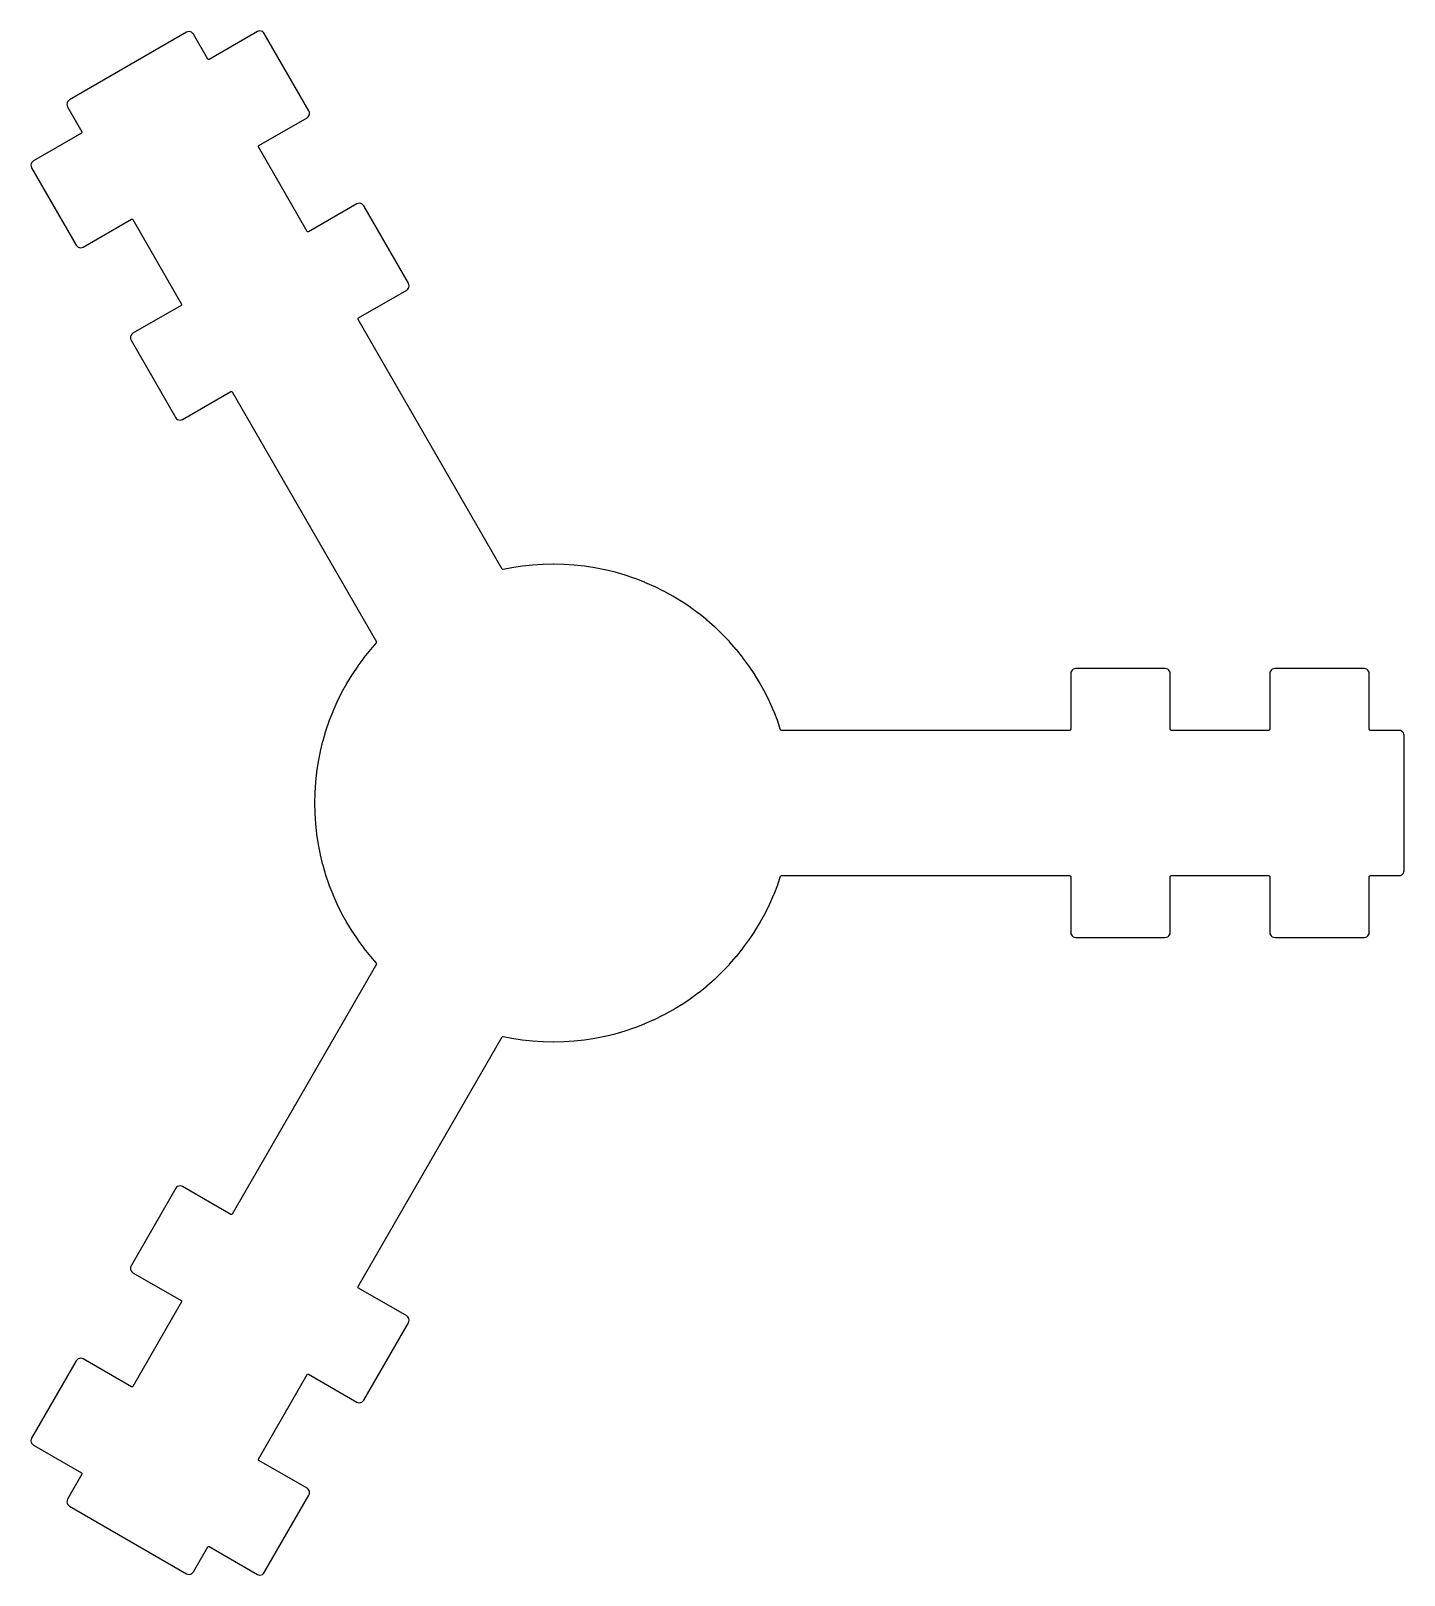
# Model space of a CAD drawing. Header units: millimetres. Extents: x -53 to 86, y -78 to 78.
import ezdxf

# ---------------------------------------------------------------- set-up
doc = ezdxf.new("R2010")
doc.units = ezdxf.units.MM
doc.layers.add('CUT_DESIGN_ONLY', color=1, linetype='Continuous')

msp = doc.modelspace()

# ---------------------------------------------------------------- linework, layer by layer
at = {"layer": 'CUT_DESIGN_ONLY'}
msp.add_lwpolyline([(-47.408588, -67.314083), (-47.371985, -67.350686), (-47.358588, -67.400686), (-47.371985, -67.450686), (-48.821985, -69.962159), (-48.871936, -70.08275), (-48.888973, -70.212159), (-48.871936, -70.341569), (-48.821985, -70.462159), (-48.742526, -70.565713), (-48.638973, -70.645172), (-36.861027, -77.445172), (-36.740437, -77.495122), (-36.611027, -77.512159), (-36.481618, -77.495122), (-36.361027, -77.445172), (-36.257474, -77.365713), (-36.178015, -77.262159), (-34.728015, -74.750686), (-34.691412, -74.714083), (-34.641412, -74.700686), (-34.591412, -74.714083), (-29.74167, -77.514083), (-29.621079, -77.564033), (-29.49167, -77.58107), (-29.36226, -77.564033), (-29.24167, -77.514083), (-29.138116, -77.434624), (-29.058657, -77.33107), (-24.558657, -69.536842), (-24.508707, -69.416251), (-24.49167, -69.286842), (-24.508707, -69.157432), (-24.558657, -69.036842), (-24.638116, -68.933288), (-24.74167, -68.853829), (-29.591412, -66.053829), (-29.628015, -66.017227), (-29.641412, -65.967227), (-29.628015, -65.917227), (-24.728015, -57.430178), (-24.691412, -57.393575), (-24.641412, -57.380178), (-24.591412, -57.393575), (-19.74167, -60.193575), (-19.621079, -60.243525), (-19.49167, -60.260562), (-19.36226, -60.243525), (-19.24167, -60.193575), (-19.138116, -60.114116), (-19.058657, -60.010562), (-14.558657, -52.216334), (-14.508707, -52.095743), (-14.49167, -51.966334), (-14.508707, -51.836924), (-14.558657, -51.716334), (-14.638116, -51.61278), (-14.74167, -51.533321), (-19.591412, -48.733321), (-19.628015, -48.696718), (-19.641412, -48.646718), (-19.628015, -48.596718), (-5.14435, -23.510275), (-5.099018, -23.469189), (-5.038238, -23.462197), (-4.178257, -23.633258), (-4.167536, -23.635269), (-4.156773, -23.637046), (-3.143412, -23.793017), (-3.132613, -23.794559), (-3.121783, -23.795864), (-2.102583, -23.907485), (-2.091727, -23.908554), (-2.080851, -23.909386), (-1.057752, -23.976444), (-1.04686, -23.977038), (-1.035958, -23.977395), (-0.010907, -23.999762), (0, -23.999881), (0.010907, -23.999762), (1.035958, -23.977395), (1.04686, -23.977038), (1.057752, -23.976444), (2.080851, -23.909386), (2.091727, -23.908554), (2.102583, -23.907485), (3.121783, -23.795864), (3.132613, -23.794559), (3.143412, -23.793017), (4.156773, -23.637046), (4.167536, -23.635269), (4.178257, -23.633258), (5.18385, -23.433233), (5.194525, -23.430988), (5.205148, -23.428511), (6.20106, -23.184813), (6.211626, -23.182105), (6.222131, -23.179167), (7.206465, -22.89226), (7.216903, -22.889093), (7.22727, -22.8857), (8.198152, -22.55613), (8.208443, -22.552511), (8.218652, -22.548669), (9.174234, -22.177063), (9.184357, -22.172999), (9.194388, -22.168715), (10.132852, -21.755781), (10.142788, -21.751279), (10.152623, -21.746562), (11.072182, -21.293085), (11.081912, -21.288154), (11.091532, -21.283012), (11.990435, -20.789857), (11.99994, -20.784507), (12.009327, -20.77895), (12.885863, -20.247055), (12.895127, -20.241294), (12.904262, -20.235333), (13.756763, -19.66571), (13.765766, -19.659552), (13.774633, -19.653198), (14.601476, -19.046931), (14.610202, -19.040386), (14.618783, -19.033651), (15.418394, -18.391895), (15.426826, -18.384975), (15.435105, -18.377873), (16.205962, -17.70185), (16.214085, -17.694568), (16.222046, -17.687112), (16.962682, -16.978107), (16.970479, -16.970479), (16.978107, -16.962682), (17.687112, -16.222046), (17.694568, -16.214085), (17.70185, -16.205962), (18.377873, -15.435105), (18.384975, -15.426826), (18.391895, -15.418394), (19.033651, -14.618783), (19.040386, -14.610202), (19.046931, -14.601476), (19.653198, -13.774633), (19.659552, -13.765766), (19.66571, -13.756763), (20.235333, -12.904262), (20.241294, -12.895127), (20.247055, -12.885863), (20.77895, -12.009327), (20.784507, -11.99994), (20.789857, -11.990435), (21.283012, -11.091532), (21.288154, -11.081912), (21.293085, -11.072182), (21.746562, -10.152623), (21.751279, -10.142788), (21.755781, -10.132852), (22.168715, -9.194388), (22.172999, -9.184357), (22.177063, -9.174234), (22.548669, -8.218652), (22.552511, -8.208443), (22.55613, -8.198152), (22.837977, -7.367856), (22.874423, -7.318715), (22.93267, -7.3), (51.9, -7.3), (51.95, -7.313397), (51.986603, -7.35), (52, -7.4), (52, -13), (52.017037, -13.12941), (52.066987, -13.25), (52.146447, -13.353553), (52.25, -13.433013), (52.37059, -13.482963), (52.5, -13.5), (61.5, -13.5), (61.62941, -13.482963), (61.75, -13.433013), (61.853553, -13.353553), (61.933013, -13.25), (61.982963, -13.12941), (62, -13), (62, -7.4), (62.013397, -7.35), (62.05, -7.313397), (62.1, -7.3), (71.9, -7.3), (71.95, -7.313397), (71.986603, -7.35), (72, -7.4), (72, -13), (72.017037, -13.12941), (72.066987, -13.25), (72.146447, -13.353553), (72.25, -13.433013), (72.37059, -13.482963), (72.5, -13.5), (81.5, -13.5), (81.62941, -13.482963), (81.75, -13.433013), (81.853553, -13.353553), (81.933013, -13.25), (81.982963, -13.12941), (82, -13), (82, -7.4), (82.013397, -7.35), (82.05, -7.313397), (82.1, -7.3), (85, -7.3), (85.12941, -7.282963), (85.25, -7.233013), (85.353553, -7.153553), (85.433013, -7.05), (85.482963, -6.92941), (85.5, -6.8), (85.5, 6.8), (85.482963, 6.92941), (85.433013, 7.05), (85.353553, 7.153553), (85.25, 7.233013), (85.12941, 7.282963), (85, 7.3), (82.1, 7.3), (82.05, 7.313397), (82.013397, 7.35), (82, 7.4), (82, 13), (81.982963, 13.12941), (81.933013, 13.25), (81.853553, 13.353553), (81.75, 13.433013), (81.62941, 13.482963), (81.5, 13.5), (72.5, 13.5), (72.37059, 13.482963), (72.25, 13.433013), (72.146447, 13.353553), (72.066987, 13.25), (72.017037, 13.12941), (72, 13), (72, 7.4), (71.986603, 7.35), (71.95, 7.313397), (71.9, 7.3), (62.1, 7.3), (62.05, 7.313397), (62.013397, 7.35), (62, 7.4), (62, 13), (61.982963, 13.12941), (61.933013, 13.25), (61.853553, 13.353553), (61.75, 13.433013), (61.62941, 13.482963), (61.5, 13.5), (52.5, 13.5), (52.37059, 13.482963), (52.25, 13.433013), (52.146447, 13.353553), (52.066987, 13.25), (52.017037, 13.12941), (52, 13), (52, 7.4), (51.986603, 7.35), (51.95, 7.313397), (51.9, 7.3), (22.93267, 7.3), (22.874423, 7.318715), (22.837977, 7.367856), (22.55613, 8.198152), (22.552511, 8.208443), (22.548669, 8.218652), (22.177063, 9.174234), (22.172999, 9.184357), (22.168715, 9.194388), (21.755781, 10.132852), (21.751279, 10.142788), (21.746562, 10.152623), (21.293085, 11.072182), (21.288154, 11.081912), (21.283012, 11.091532), (20.789857, 11.990435), (20.784507, 11.99994), (20.77895, 12.009327), (20.247055, 12.885863), (20.241294, 12.895127), (20.235333, 12.904262), (19.66571, 13.756763), (19.659552, 13.765766), (19.653198, 13.774633), (19.046931, 14.601476), (19.040386, 14.610202), (19.033651, 14.618783), (18.391895, 15.418394), (18.384975, 15.426826), (18.377873, 15.435105), (17.70185, 16.205962), (17.694568, 16.214085), (17.687112, 16.222046), (16.978107, 16.962682), (16.970479, 16.970479), (16.962682, 16.978107), (16.222046, 17.687112), (16.214085, 17.694568), (16.205962, 17.70185), (15.435105, 18.377873), (15.426826, 18.384975), (15.418394, 18.391895), (14.618783, 19.033651), (14.610202, 19.040386), (14.601476, 19.046931), (13.774633, 19.653198), (13.765766, 19.659552), (13.756763, 19.66571), (12.904262, 20.235333), (12.895127, 20.241294), (12.885863, 20.247055), (12.009327, 20.77895), (11.99994, 20.784507), (11.990435, 20.789857), (11.091532, 21.283012), (11.081912, 21.288154), (11.072182, 21.293085), (10.152623, 21.746562), (10.142788, 21.751279), (10.132852, 21.755781), (9.194388, 22.168715), (9.184357, 22.172999), (9.174234, 22.177063), (8.218652, 22.548669), (8.208443, 22.552511), (8.198152, 22.55613), (7.22727, 22.8857), (7.216903, 22.889093), (7.206465, 22.89226), (6.222131, 23.179167), (6.211626, 23.182105), (6.20106, 23.184813), (5.205148, 23.428511), (5.194525, 23.430988), (5.18385, 23.433233), (4.178257, 23.633258), (4.167536, 23.635269), (4.156773, 23.637046), (3.143412, 23.793017), (3.132613, 23.794559), (3.121783, 23.795864), (2.102583, 23.907485), (2.091727, 23.908554), (2.080851, 23.909386), (1.057752, 23.976444), (1.04686, 23.977038), (1.035958, 23.977395), (0.010907, 23.999762), (0, 23.999881), (-0.010907, 23.999762), (-1.035958, 23.977395), (-1.04686, 23.977038), (-1.057752, 23.976444), (-2.080851, 23.909386), (-2.091727, 23.908554), (-2.102583, 23.907485), (-3.121783, 23.795864), (-3.132613, 23.794559), (-3.143412, 23.793017), (-4.156773, 23.637046), (-4.167536, 23.635269), (-4.178257, 23.633258), (-5.038238, 23.462197), (-5.099018, 23.469189), (-5.14435, 23.510275), (-19.628015, 48.596718), (-19.641412, 48.646718), (-19.628015, 48.696718), (-19.591412, 48.733321), (-14.74167, 51.533321), (-14.638116, 51.61278), (-14.558657, 51.716334), (-14.508707, 51.836924), (-14.49167, 51.966334), (-14.508707, 52.095743), (-14.558657, 52.216334), (-19.058657, 60.010562), (-19.138116, 60.114116), (-19.24167, 60.193575), (-19.36226, 60.243525), (-19.49167, 60.260562), (-19.621079, 60.243525), (-19.74167, 60.193575), (-24.591412, 57.393575), (-24.641412, 57.380178), (-24.691412, 57.393575), (-24.728015, 57.430178), (-29.628015, 65.917227), (-29.641412, 65.967227), (-29.628015, 66.017227), (-29.591412, 66.053829), (-24.74167, 68.853829), (-24.638116, 68.933288), (-24.558657, 69.036842), (-24.508707, 69.157432), (-24.49167, 69.286842), (-24.508707, 69.416251), (-24.558657, 69.536842), (-29.058657, 77.33107), (-29.138116, 77.434624), (-29.24167, 77.514083), (-29.36226, 77.564033), (-29.49167, 77.58107), (-29.621079, 77.564033), (-29.74167, 77.514083), (-34.591412, 74.714083), (-34.641412, 74.700686), (-34.691412, 74.714083), (-34.728015, 74.750686), (-36.178015, 77.262159), (-36.257474, 77.365713), (-36.361027, 77.445172), (-36.481618, 77.495122), (-36.611027, 77.512159), (-36.740437, 77.495122), (-36.861027, 77.445172), (-48.638973, 70.645172), (-48.742526, 70.565713), (-48.821985, 70.462159), (-48.871936, 70.341569), (-48.888973, 70.212159), (-48.871936, 70.08275), (-48.821985, 69.962159), (-47.371985, 67.450686), (-47.358588, 67.400686), (-47.371985, 67.350686), (-47.408588, 67.314083), (-52.25833, 64.514083), (-52.361884, 64.434624), (-52.441343, 64.33107), (-52.491293, 64.21048), (-52.50833, 64.08107), (-52.491293, 63.951661), (-52.441343, 63.83107), (-47.941343, 56.036842), (-47.861884, 55.933288), (-47.75833, 55.853829), (-47.63774, 55.803879), (-47.50833, 55.786842), (-47.378921, 55.803879), (-47.25833, 55.853829), (-42.408588, 58.653829), (-42.358588, 58.667227), (-42.308588, 58.653829), (-42.271985, 58.617227), (-37.371985, 50.130178), (-37.358588, 50.080178), (-37.371985, 50.030178), (-37.408588, 49.993575), (-42.25833, 47.193575), (-42.361884, 47.114116), (-42.441343, 47.010562), (-42.491293, 46.889972), (-42.50833, 46.760562), (-42.491293, 46.631153), (-42.441343, 46.510562), (-37.941343, 38.716334), (-37.861884, 38.61278), (-37.75833, 38.533321), (-37.63774, 38.483371), (-37.50833, 38.466334), (-37.378921, 38.483371), (-37.25833, 38.533321), (-32.408588, 41.333321), (-32.358588, 41.346718), (-32.308588, 41.333321), (-32.271985, 41.296718), (-17.788321, 16.210275), (-17.775405, 16.150473), (-17.799739, 16.094341), (-18.377873, 15.435105), (-18.384975, 15.426826), (-18.391895, 15.418394), (-19.033651, 14.618783), (-19.040386, 14.610202), (-19.046931, 14.601476), (-19.653198, 13.774633), (-19.659552, 13.765766), (-19.66571, 13.756763), (-20.235333, 12.904262), (-20.241294, 12.895127), (-20.247055, 12.885863), (-20.77895, 12.009327), (-20.784507, 11.99994), (-20.789857, 11.990435), (-21.283012, 11.091532), (-21.288154, 11.081912), (-21.293085, 11.072182), (-21.746562, 10.152623), (-21.751279, 10.142788), (-21.755781, 10.132852), (-22.168715, 9.194388), (-22.172999, 9.184357), (-22.177063, 9.174234), (-22.548669, 8.218652), (-22.552511, 8.208443), (-22.55613, 8.198152), (-22.8857, 7.22727), (-22.889093, 7.216903), (-22.89226, 7.206465), (-23.179167, 6.222131), (-23.182105, 6.211626), (-23.184813, 6.20106), (-23.428511, 5.205148), (-23.430988, 5.194525), (-23.433233, 5.18385), (-23.633258, 4.178257), (-23.635269, 4.167536), (-23.637046, 4.156773), (-23.793017, 3.143412), (-23.794559, 3.132613), (-23.795864, 3.121783), (-23.907485, 2.102583), (-23.908554, 2.091727), (-23.909386, 2.080851), (-23.976444, 1.057752), (-23.977038, 1.04686), (-23.977395, 1.035958), (-23.999762, 0.010907), (-23.999881, 0), (-23.999762, -0.010907), (-23.977395, -1.035958), (-23.977038, -1.04686), (-23.976444, -1.057752), (-23.909386, -2.080851), (-23.908554, -2.091727), (-23.907485, -2.102583), (-23.795864, -3.121783), (-23.794559, -3.132613), (-23.793017, -3.143412), (-23.637046, -4.156773), (-23.635269, -4.167536), (-23.633258, -4.178257), (-23.433233, -5.18385), (-23.430988, -5.194525), (-23.428511, -5.205148), (-23.184813, -6.20106), (-23.182105, -6.211626), (-23.179167, -6.222131), (-22.89226, -7.206465), (-22.889093, -7.216903), (-22.8857, -7.22727), (-22.55613, -8.198152), (-22.552511, -8.208443), (-22.548669, -8.218652), (-22.177063, -9.174234), (-22.172999, -9.184357), (-22.168715, -9.194388), (-21.755781, -10.132852), (-21.751279, -10.142788), (-21.746562, -10.152623), (-21.293085, -11.072182), (-21.288154, -11.081912), (-21.283012, -11.091532), (-20.789857, -11.990435), (-20.784507, -11.99994), (-20.77895, -12.009327), (-20.247055, -12.885863), (-20.241294, -12.895127), (-20.235333, -12.904262), (-19.66571, -13.756763), (-19.659552, -13.765766), (-19.653198, -13.774633), (-19.046931, -14.601476), (-19.040386, -14.610202), (-19.033651, -14.618783), (-18.391895, -15.418394), (-18.384975, -15.426826), (-18.377873, -15.435105), (-17.799739, -16.094341), (-17.775405, -16.150473), (-17.788321, -16.210275), (-32.271985, -41.296718), (-32.308588, -41.333321), (-32.358588, -41.346718), (-32.408588, -41.333321), (-37.25833, -38.533321), (-37.378921, -38.483371), (-37.50833, -38.466334), (-37.63774, -38.483371), (-37.75833, -38.533321), (-37.861884, -38.61278), (-37.941343, -38.716334), (-42.441343, -46.510562), (-42.491293, -46.631153), (-42.50833, -46.760562), (-42.491293, -46.889972), (-42.441343, -47.010562), (-42.361884, -47.114116), (-42.25833, -47.193575), (-37.408588, -49.993575), (-37.371985, -50.030178), (-37.358588, -50.080178), (-37.371985, -50.130178), (-42.271985, -58.617227), (-42.308588, -58.653829), (-42.358588, -58.667227), (-42.408588, -58.653829), (-47.25833, -55.853829), (-47.378921, -55.803879), (-47.50833, -55.786842), (-47.63774, -55.803879), (-47.75833, -55.853829), (-47.861884, -55.933288), (-47.941343, -56.036842), (-52.441343, -63.83107), (-52.491293, -63.951661), (-52.50833, -64.08107), (-52.491293, -64.21048), (-52.441343, -64.33107), (-52.361884, -64.434624), (-52.25833, -64.514083)], close=True, dxfattribs=at)

doc.saveas('drawing.dxf')
